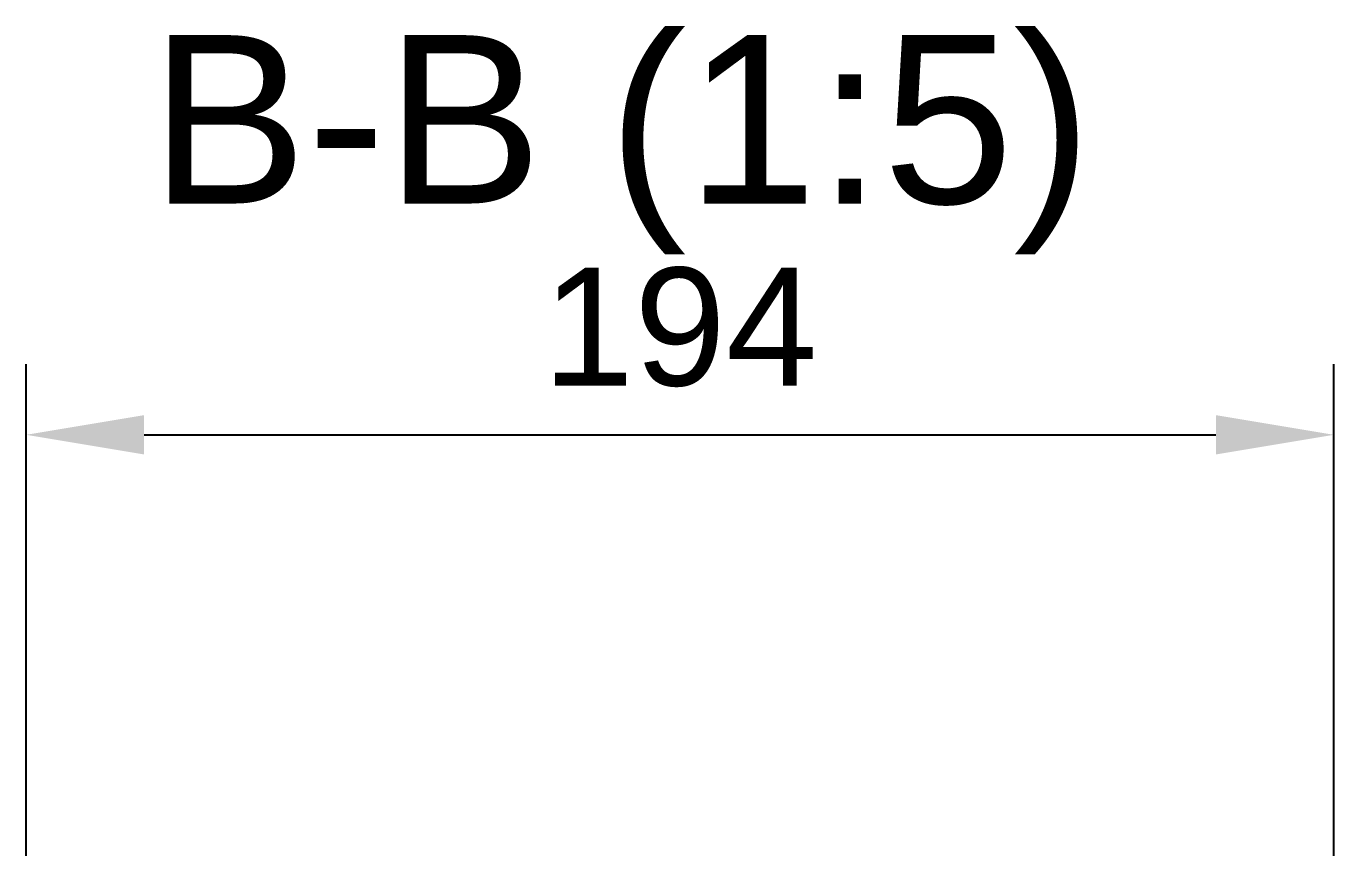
# Model space of a CAD drawing. Header units: millimetres. Extents: x 0 to 420, y 0 to 297.
# Drawn here: x 66.54 to 105.34, y 143.32 to 167.71 of the extents above; entities that cross this region are included whole.
import ezdxf

# ---------------------------------------------------------------- set-up
doc = ezdxf.new("R2010")
doc.units = ezdxf.units.MM
doc.header["$LTSCALE"] = 0.75
doc.layers.add('FD_Dimensions', color=7, linetype='Continuous', lineweight=25)
doc.layers.add('View Labels', color=7, linetype='Continuous', lineweight=25)
doc.styles.get("Standard").update_dxf_attribs({"font": 'arial.ttf'})
doc.dimstyles.new('Dim-ISO-25', dxfattribs={"dimtxt": 3.5, "dimasz": 3.5, "dimexe": 2.1, "dimexo": 2.1, "dimgap": 1.4, "dimtad": 1, "dimzin": 12, "dimdsep": 46, "dimtxsty": 'Standard', "dimcen": 0, "dimazin": 3, "dimtp": 0.1, "dimtm": 0.1, "dimtfac": 0.714286, "dimtmove": 0, "dimatfit": 3, "dimfxl": 1, "dimtzin": 12, "dimarcsym": 0})

# ---------------------------------------------------------------- blocks, each defined once
blk = doc.blocks.new('*D13')
at = {"layer": 'Defpoints', "color": 0, "transparency": 16777216}
for p in [(105.339298, 155.580026), (66.539298, 124.711085), (105.339298, 124.711085)]:
    blk.add_point(p, dxfattribs=at)
at = {"layer": 'FD_Dimensions', "color": 0, "lineweight": -2, "transparency": 16777216}
for p, q in [((66.539298, 126.811085), (66.539298, 157.680026)), ((105.339298, 126.811085), (105.339298, 157.680026)), ((70.039298, 155.580026), (101.839298, 155.580026))]:
    blk.add_line(p, q, dxfattribs=at)
at = {"layer": 'FD_Dimensions', "color": 0, "transparency": 16777216}
for points in [[(70.039298, 156.163359), (70.039298, 154.996693), (66.539298, 155.580026)], [(101.839298, 156.163359), (101.839298, 154.996693), (105.339298, 155.580026)]]:
    blk.add_solid(points, dxfattribs=at)
at = {"layer": 'FD_Dimensions', "color": 0, "transparency": 16777216, "insert": (85.939298, 158.767032), "char_height": 3.5, "attachment_point": 5}
blk.add_mtext('194', dxfattribs=at)

msp = doc.modelspace()

# ---------------------------------------------------------------- texts
at = {"layer": 'View Labels', "insert": (84.1893, 160.9411), "char_height": 5, "width": 29.68281, "attachment_point": 8}
msp.add_mtext('B-B (1:5)', dxfattribs=at)

# ---------------------------------------------------------------- dimensions: what is measured, and where the dimension line sits
at = {"layer": 'FD_Dimensions'}
dim = msp.add_linear_dim(base=(105.3393, 155.58), p1=(66.5393, 124.7111), p2=(105.3393, 124.7111), angle=180, dimstyle='Dim-ISO-25', override={"dimlfac": 5}, dxfattribs=at)
dim.commit()
dim.dimension.update_dxf_attribs({"geometry": '*D13', "text_midpoint": (85.9393, 158.767)})

doc.saveas('drawing.dxf')
